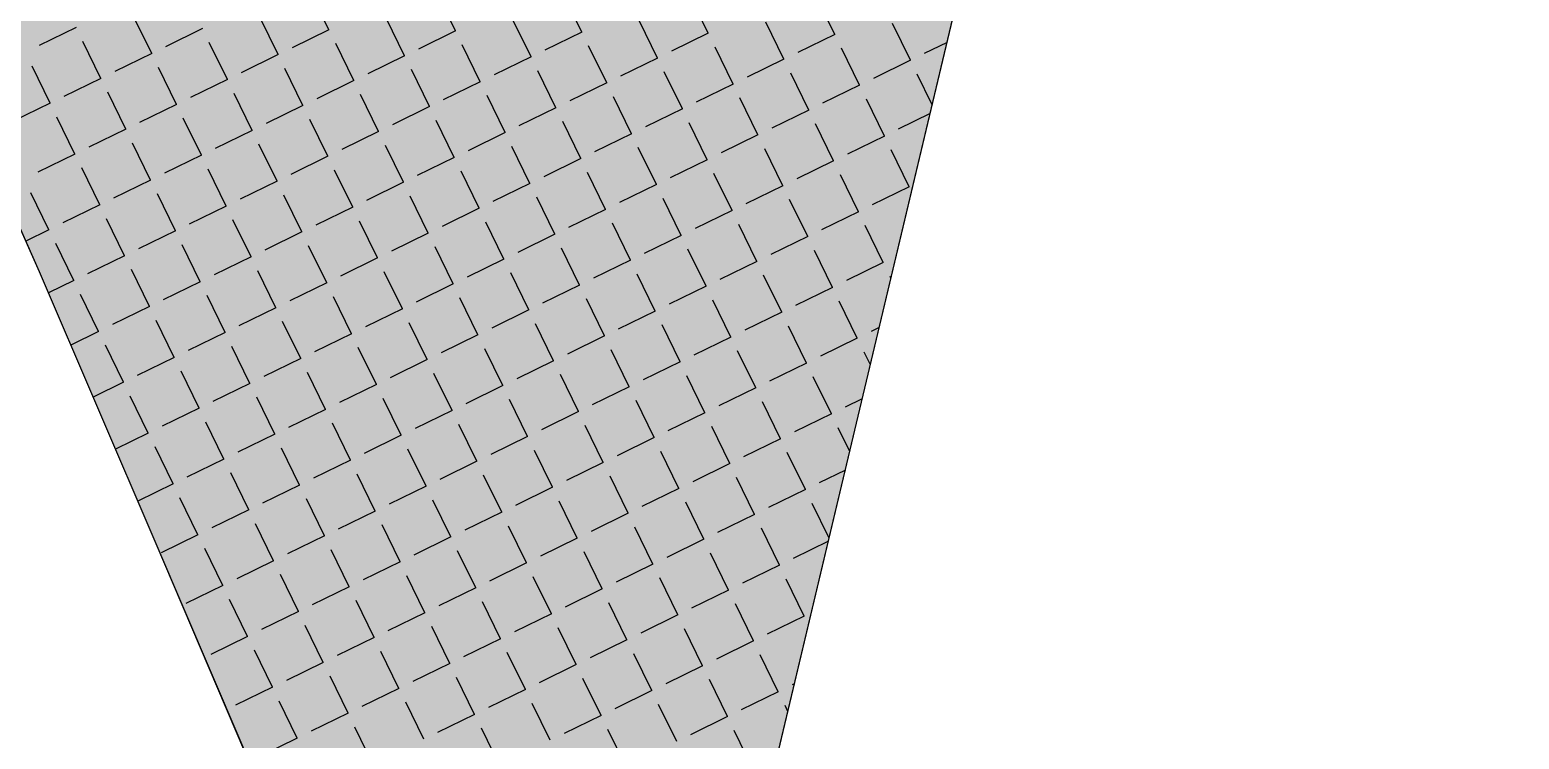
# Model space of a CAD drawing. Header units: metres. Extents: x 287051 to 328239, y 7396995 to 7466021.
# Drawn here: x 305041.6 to 305133.6, y 7437795.3 to 7437839.1 of the extents above; entities that cross this region are included whole.
import ezdxf

# ---------------------------------------------------------------- set-up
doc = ezdxf.new("R2010")
doc.units = ezdxf.units.M
doc.header["$LTSCALE"] = 10
doc.layers.add('_ÁREA REMANESCENTE', color=7, linetype='Continuous', lineweight=25, true_color=0xdb00db)

msp = doc.modelspace()

# ---------------------------------------------------------------- hatches: boundary and pattern name
at = {"layer": '_ÁREA REMANESCENTE'}
h = msp.add_hatch(dxfattribs=at)
h.set_pattern_fill('ANGLE', color=256, scale=0.5)
h.set_pattern_definition([(116.050318, (336862.1732, 7403835.4072), (-3.13769244, -1.5337674), [2.54, -0.9525]), (206.050318, (336862.1732, 7403835.4072), (1.5337674, -3.13769244), [2.54, -0.9525])])
h.paths.add_polyline_path([(305114.613, 7437907.023), (305115.36, 7437910.16), (305116.105, 7437913.294), (305116.848, 7437916.425), (305117.588, 7437919.552), (305118.322, 7437922.665), (305119.054, 7437925.783), (305119.78, 7437928.899), (305120.502, 7437932.011), (305121.217, 7437935.12), (305121.926, 7437938.226), (305122.627, 7437941.33), (305123.32, 7437944.432), (305124.004, 7437947.531), (305124.679, 7437950.628), (305125.345, 7437953.723), (305126, 7437956.815), (305126.643, 7437959.906), (305127.275, 7437962.995), (305127.895, 7437966.083), (305128.501, 7437969.169), (305129.094, 7437972.253), (305129.673, 7437975.336), (305130.237, 7437978.417), (305130.786, 7437981.497), (305133.591, 7438036.402), (305131.096, 7438024.766), (305127.381, 7438009.729), (305112.743, 7437985.264), (305096.042, 7437957.622), (305078.26, 7437927.969), (305062.895, 7437902.924), (305050.529, 7437882.03), (305040.446, 7437865.302), (305035.591, 7437858.882), (305033.562, 7437853.41), (305033.229, 7437847.394), (305033.963, 7437843.002), (305036.001, 7437838.071), (305042.192, 7437824.161), (305049.399, 7437807.359), (305056.281, 7437791.249), (305062.78, 7437775.697), (305068.798, 7437758.484), (305072.553, 7437743.345), (305073.95, 7437736.155)])

# ---------------------------------------------------------------- linework, layer by layer
for p, q in [((305073.95, 7437736.155), (305114.613, 7437907.023)), ((305036.001, 7437838.071), (305042.192, 7437824.161)), ((305042.192, 7437824.161), (305049.399, 7437807.359)), ((305049.399, 7437807.359), (305056.281, 7437791.249))]:
    msp.add_line(p, q, dxfattribs=at)
at = {"layer": '_ÁREA REMANESCENTE', "linetype": 'Continuous'}
for p, q in [((305060.085, 7437839.073), (305058.97, 7437841.355)), ((305067.894, 7437839.003), (305066.779, 7437841.285)), ((305075.703, 7437838.933), (305074.588, 7437841.215)), ((305083.512, 7437838.863), (305082.397, 7437841.145)), ((305091.322, 7437838.793), (305090.206, 7437841.075)), ((305049.138, 7437837.61), (305048.023, 7437839.892)), ((305056.947, 7437837.54), (305055.832, 7437839.822)), ((305044.467, 7437839.214), (305042.185, 7437838.098)), ((305052.276, 7437839.144), (305049.994, 7437838.028)), ((305060.085, 7437839.073), (305057.803, 7437837.958)), ((305064.756, 7437837.469), (305063.641, 7437839.751)), ((305067.894, 7437839.003), (305065.612, 7437837.888)), ((305072.566, 7437837.399), (305071.45, 7437839.681)), ((305075.703, 7437838.933), (305073.421, 7437837.818)), ((305080.375, 7437837.329), (305079.259, 7437839.611)), ((305088.184, 7437837.259), (305087.068, 7437839.541)), ((305095.993, 7437837.189), (305094.878, 7437839.471)), ((305046.001, 7437836.076), (305044.885, 7437838.358)), ((305053.81, 7437836.006), (305052.694, 7437838.288)), ((305061.619, 7437835.936), (305060.503, 7437838.218)), ((305069.428, 7437835.866), (305068.312, 7437838.147)), ((305077.237, 7437835.795), (305076.122, 7437838.077)), ((305083.512, 7437838.863), (305081.231, 7437837.747)), ((305085.046, 7437835.725), (305083.931, 7437838.007)), ((305091.322, 7437838.793), (305089.04, 7437837.677)), ((305098.258, 7437838.296), (305096.849, 7437837.607)), ((305049.138, 7437837.61), (305046.856, 7437836.494)), ((305056.947, 7437837.54), (305054.665, 7437836.424)), ((305064.756, 7437837.469), (305062.475, 7437836.354)), ((305072.566, 7437837.399), (305070.284, 7437836.284)), ((305080.375, 7437837.329), (305078.093, 7437836.214)), ((305088.184, 7437837.259), (305085.902, 7437836.144)), ((305092.855, 7437835.655), (305091.74, 7437837.937)), ((305095.993, 7437837.189), (305093.711, 7437836.073)), ((305042.863, 7437834.542), (305041.747, 7437836.824)), ((305050.672, 7437834.472), (305049.556, 7437836.754)), ((305058.481, 7437834.402), (305057.366, 7437836.684)), ((305066.29, 7437834.332), (305065.175, 7437836.614)), ((305074.099, 7437834.262), (305072.984, 7437836.544)), ((305081.909, 7437834.191), (305080.793, 7437836.473)), ((305089.718, 7437834.121), (305088.602, 7437836.403)), ((305097.339, 7437834.435), (305096.411, 7437836.333)), ((305046.001, 7437836.076), (305043.719, 7437834.961)), ((305047.534, 7437832.938), (305046.419, 7437835.22)), ((305053.81, 7437836.006), (305051.528, 7437834.89)), ((305061.619, 7437835.936), (305059.337, 7437834.82)), ((305069.428, 7437835.866), (305067.146, 7437834.75)), ((305077.237, 7437835.795), (305074.955, 7437834.68)), ((305085.046, 7437835.725), (305082.764, 7437834.61)), ((305092.855, 7437835.655), (305090.573, 7437834.54)), ((305042.863, 7437834.542), (305040.581, 7437833.427)), ((305050.672, 7437834.472), (305048.39, 7437833.357)), ((305055.343, 7437832.868), (305054.228, 7437835.15)), ((305058.481, 7437834.402), (305056.199, 7437833.286)), ((305063.153, 7437832.798), (305062.037, 7437835.08)), ((305066.29, 7437834.332), (305064.008, 7437833.216)), ((305070.962, 7437832.728), (305069.846, 7437835.01)), ((305078.771, 7437832.658), (305077.655, 7437834.94)), ((305086.58, 7437832.588), (305085.465, 7437834.869)), ((305094.389, 7437832.517), (305093.274, 7437834.799)), ((305044.397, 7437831.405), (305043.281, 7437833.687)), ((305052.206, 7437831.334), (305051.09, 7437833.616)), ((305060.015, 7437831.264), (305058.899, 7437833.546)), ((305067.824, 7437831.194), (305066.709, 7437833.476)), ((305074.099, 7437834.262), (305071.817, 7437833.146)), ((305075.633, 7437831.124), (305074.518, 7437833.406)), ((305081.909, 7437834.191), (305079.627, 7437833.076)), ((305089.718, 7437834.121), (305087.436, 7437833.006)), ((305097.211, 7437833.897), (305095.245, 7437832.936)), ((305047.534, 7437832.938), (305045.252, 7437831.823)), ((305055.343, 7437832.868), (305053.061, 7437831.753)), ((305063.153, 7437832.798), (305060.871, 7437831.683)), ((305070.962, 7437832.728), (305068.68, 7437831.612)), ((305078.771, 7437832.658), (305076.489, 7437831.542)), ((305083.442, 7437831.054), (305082.327, 7437833.336)), ((305086.58, 7437832.588), (305084.298, 7437831.472)), ((305091.251, 7437830.984), (305090.136, 7437833.266)), ((305094.389, 7437832.517), (305092.107, 7437831.402)), ((305049.068, 7437829.801), (305047.953, 7437832.083)), ((305056.877, 7437829.73), (305055.762, 7437832.012)), ((305064.686, 7437829.66), (305063.571, 7437831.942)), ((305072.495, 7437829.59), (305071.38, 7437831.872)), ((305080.305, 7437829.52), (305079.189, 7437831.802)), ((305088.114, 7437829.45), (305086.998, 7437831.732)), ((305095.923, 7437829.38), (305094.807, 7437831.662)), ((305044.397, 7437831.405), (305042.115, 7437830.289)), ((305052.206, 7437831.334), (305049.924, 7437830.219)), ((305060.015, 7437831.264), (305057.733, 7437830.149)), ((305067.824, 7437831.194), (305065.542, 7437830.079)), ((305075.633, 7437831.124), (305073.351, 7437830.008)), ((305083.442, 7437831.054), (305081.16, 7437829.938)), ((305091.251, 7437830.984), (305088.97, 7437829.868)), ((305045.93, 7437828.267), (305044.815, 7437830.549)), ((305049.068, 7437829.801), (305046.786, 7437828.685)), ((305053.739, 7437828.197), (305052.624, 7437830.479)), ((305056.877, 7437829.73), (305054.595, 7437828.615)), ((305061.549, 7437828.127), (305060.433, 7437830.408)), ((305069.358, 7437828.056), (305068.242, 7437830.338)), ((305077.167, 7437827.986), (305076.051, 7437830.268)), ((305084.976, 7437827.916), (305083.861, 7437830.198)), ((305092.785, 7437827.846), (305091.67, 7437830.128)), ((305042.793, 7437826.733), (305041.677, 7437829.015)), ((305050.602, 7437826.663), (305049.486, 7437828.945)), ((305058.411, 7437826.593), (305057.295, 7437828.875)), ((305064.686, 7437829.66), (305062.404, 7437828.545)), ((305066.22, 7437826.523), (305065.105, 7437828.805)), ((305072.495, 7437829.59), (305070.214, 7437828.475)), ((305080.305, 7437829.52), (305078.023, 7437828.405)), ((305088.114, 7437829.45), (305085.832, 7437828.334)), ((305095.923, 7437829.38), (305093.641, 7437828.264)), ((305045.93, 7437828.267), (305043.648, 7437827.151)), ((305053.739, 7437828.197), (305051.458, 7437827.081)), ((305061.549, 7437828.127), (305059.267, 7437827.011)), ((305069.358, 7437828.056), (305067.076, 7437826.941)), ((305074.029, 7437826.452), (305072.914, 7437828.734)), ((305077.167, 7437827.986), (305074.885, 7437826.871)), ((305081.838, 7437826.382), (305080.723, 7437828.664)), ((305084.976, 7437827.916), (305082.694, 7437826.801)), ((305089.648, 7437826.312), (305088.532, 7437828.594)), ((305092.785, 7437827.846), (305090.503, 7437826.73)), ((305047.464, 7437825.129), (305046.349, 7437827.411)), ((305055.273, 7437825.059), (305054.158, 7437827.341)), ((305063.082, 7437824.989), (305061.967, 7437827.271)), ((305070.892, 7437824.919), (305069.776, 7437827.201)), ((305078.701, 7437824.849), (305077.585, 7437827.13)), ((305086.51, 7437824.778), (305085.394, 7437827.06)), ((305094.319, 7437824.708), (305093.204, 7437826.99)), ((305042.793, 7437826.733), (305041.359, 7437826.032)), ((305050.602, 7437826.663), (305048.32, 7437825.547)), ((305058.411, 7437826.593), (305056.129, 7437825.477)), ((305066.22, 7437826.523), (305063.938, 7437825.407)), ((305074.029, 7437826.452), (305071.747, 7437825.337)), ((305081.838, 7437826.382), (305079.556, 7437825.267)), ((305089.648, 7437826.312), (305087.366, 7437825.197)), ((305044.326, 7437823.595), (305043.211, 7437825.877)), ((305047.464, 7437825.129), (305045.182, 7437824.014)), ((305052.136, 7437823.525), (305051.02, 7437825.807)), ((305059.945, 7437823.455), (305058.829, 7437825.737)), ((305067.754, 7437823.385), (305066.638, 7437825.667)), ((305075.563, 7437823.315), (305074.448, 7437825.597)), ((305083.372, 7437823.245), (305082.257, 7437825.527)), ((305091.181, 7437823.174), (305090.066, 7437825.456)), ((305048.998, 7437821.991), (305047.882, 7437824.273)), ((305055.273, 7437825.059), (305052.991, 7437823.944)), ((305056.807, 7437821.921), (305055.692, 7437824.203)), ((305063.082, 7437824.989), (305060.8, 7437823.873)), ((305070.892, 7437824.919), (305068.61, 7437823.803)), ((305078.701, 7437824.849), (305076.419, 7437823.733)), ((305086.51, 7437824.778), (305084.228, 7437823.663)), ((305094.319, 7437824.708), (305092.037, 7437823.593)), ((305044.326, 7437823.595), (305042.763, 7437822.831)), ((305052.136, 7437823.525), (305049.854, 7437822.41)), ((305059.945, 7437823.455), (305057.663, 7437822.34)), ((305064.616, 7437821.851), (305063.501, 7437824.133)), ((305067.754, 7437823.385), (305065.472, 7437822.269)), ((305072.425, 7437821.781), (305071.31, 7437824.063)), ((305075.563, 7437823.315), (305073.281, 7437822.199)), ((305080.234, 7437821.711), (305079.119, 7437823.993)), ((305083.372, 7437823.245), (305081.09, 7437822.129)), ((305088.044, 7437821.641), (305086.928, 7437823.923)), ((305094.793, 7437823.738), (305094.737, 7437823.852)), ((305045.86, 7437820.458), (305044.745, 7437822.74)), ((305053.669, 7437820.388), (305052.554, 7437822.67)), ((305061.478, 7437820.317), (305060.363, 7437822.599)), ((305069.288, 7437820.247), (305068.172, 7437822.529)), ((305077.097, 7437820.177), (305075.981, 7437822.459)), ((305084.906, 7437820.107), (305083.79, 7437822.389)), ((305091.181, 7437823.174), (305088.899, 7437822.059)), ((305048.998, 7437821.991), (305046.716, 7437820.876)), ((305056.807, 7437821.921), (305054.525, 7437820.806)), ((305064.616, 7437821.851), (305062.334, 7437820.736)), ((305072.425, 7437821.781), (305070.143, 7437820.666)), ((305080.234, 7437821.711), (305077.953, 7437820.595)), ((305088.044, 7437821.641), (305085.762, 7437820.525)), ((305092.715, 7437820.037), (305091.6, 7437822.319)), ((305050.532, 7437818.854), (305049.416, 7437821.136)), ((305058.341, 7437818.784), (305057.225, 7437821.066)), ((305066.15, 7437818.713), (305065.034, 7437820.995)), ((305073.959, 7437818.643), (305072.844, 7437820.925)), ((305081.768, 7437818.573), (305080.653, 7437820.855)), ((305089.577, 7437818.503), (305088.462, 7437820.785)), ((305094.07, 7437820.699), (305093.571, 7437820.455)), ((305045.86, 7437820.458), (305044.141, 7437819.617)), ((305047.394, 7437817.32), (305046.278, 7437819.602)), ((305053.669, 7437820.388), (305051.387, 7437819.272)), ((305061.478, 7437820.317), (305059.197, 7437819.202)), ((305069.288, 7437820.247), (305067.006, 7437819.132)), ((305077.097, 7437820.177), (305074.815, 7437819.062)), ((305084.906, 7437820.107), (305082.624, 7437818.991)), ((305092.715, 7437820.037), (305090.433, 7437818.921)), ((305050.532, 7437818.854), (305048.25, 7437817.738)), ((305055.203, 7437817.25), (305054.088, 7437819.532)), ((305058.341, 7437818.784), (305056.059, 7437817.668)), ((305063.012, 7437817.18), (305061.897, 7437819.462)), ((305066.15, 7437818.713), (305063.868, 7437817.598)), ((305070.821, 7437817.11), (305069.706, 7437819.391)), ((305073.959, 7437818.643), (305071.677, 7437817.528)), ((305078.631, 7437817.039), (305077.515, 7437819.321)), ((305086.44, 7437816.969), (305085.324, 7437819.251)), ((305093.52, 7437818.389), (305093.133, 7437819.181)), ((305052.065, 7437815.716), (305050.95, 7437817.998)), ((305059.875, 7437815.646), (305058.759, 7437817.928)), ((305067.684, 7437815.576), (305066.568, 7437817.858)), ((305075.493, 7437815.506), (305074.377, 7437817.788)), ((305081.768, 7437818.573), (305079.486, 7437817.458)), ((305089.577, 7437818.503), (305087.295, 7437817.388)), ((305047.394, 7437817.32), (305045.519, 7437816.404)), ((305055.203, 7437817.25), (305052.921, 7437816.134)), ((305063.012, 7437817.18), (305060.73, 7437816.064)), ((305070.821, 7437817.11), (305068.539, 7437815.994)), ((305078.631, 7437817.039), (305076.349, 7437815.924)), ((305083.302, 7437815.435), (305082.187, 7437817.717)), ((305086.44, 7437816.969), (305084.158, 7437815.854)), ((305091.111, 7437815.365), (305089.996, 7437817.647)), ((305048.928, 7437814.182), (305047.812, 7437816.464)), ((305056.737, 7437814.112), (305055.621, 7437816.394)), ((305064.546, 7437814.042), (305063.431, 7437816.324)), ((305072.355, 7437813.972), (305071.24, 7437816.254)), ((305080.164, 7437813.902), (305079.049, 7437816.184)), ((305087.973, 7437813.832), (305086.858, 7437816.113)), ((305093.023, 7437816.3), (305091.967, 7437815.784)), ((305052.065, 7437815.716), (305049.783, 7437814.601)), ((305059.875, 7437815.646), (305057.593, 7437814.53)), ((305067.684, 7437815.576), (305065.402, 7437814.46)), ((305075.493, 7437815.506), (305073.211, 7437814.39)), ((305083.302, 7437815.435), (305081.02, 7437814.32)), ((305091.111, 7437815.365), (305088.829, 7437814.25)), ((305048.928, 7437814.182), (305046.898, 7437813.19)), ((305053.599, 7437812.578), (305052.484, 7437814.86)), ((305056.737, 7437814.112), (305054.455, 7437812.997)), ((305061.408, 7437812.508), (305060.293, 7437814.79)), ((305069.217, 7437812.438), (305068.102, 7437814.72)), ((305077.027, 7437812.368), (305075.911, 7437814.65)), ((305084.836, 7437812.298), (305083.72, 7437814.58)), ((305092.247, 7437813.041), (305091.529, 7437814.51)), ((305050.461, 7437811.045), (305049.346, 7437813.327)), ((305058.271, 7437810.974), (305057.155, 7437813.256)), ((305064.546, 7437814.042), (305062.264, 7437812.927)), ((305066.08, 7437810.904), (305064.964, 7437813.186)), ((305072.355, 7437813.972), (305070.073, 7437812.856)), ((305080.164, 7437813.902), (305077.882, 7437812.786)), ((305087.973, 7437813.832), (305085.692, 7437812.716)), ((305053.599, 7437812.578), (305051.317, 7437811.463)), ((305061.408, 7437812.508), (305059.126, 7437811.393)), ((305069.217, 7437812.438), (305066.936, 7437811.323)), ((305073.889, 7437810.834), (305072.773, 7437813.116)), ((305077.027, 7437812.368), (305074.745, 7437811.252)), ((305081.698, 7437810.764), (305080.583, 7437813.046)), ((305084.836, 7437812.298), (305082.554, 7437811.182)), ((305089.507, 7437810.694), (305088.392, 7437812.976)), ((305055.133, 7437809.441), (305054.017, 7437811.723)), ((305062.942, 7437809.371), (305061.827, 7437811.652)), ((305070.751, 7437809.3), (305069.636, 7437811.582)), ((305078.56, 7437809.23), (305077.445, 7437811.512)), ((305086.37, 7437809.16), (305085.254, 7437811.442)), ((305091.976, 7437811.901), (305090.363, 7437811.112)), ((305050.461, 7437811.045), (305048.276, 7437809.976)), ((305058.271, 7437810.974), (305055.989, 7437809.859)), ((305066.08, 7437810.904), (305063.798, 7437809.789)), ((305073.889, 7437810.834), (305071.607, 7437809.719)), ((305081.698, 7437810.764), (305079.416, 7437809.649)), ((305089.507, 7437810.694), (305087.225, 7437809.578)), ((305051.995, 7437807.907), (305050.88, 7437810.189)), ((305059.804, 7437807.837), (305058.689, 7437810.119)), ((305067.614, 7437807.767), (305066.498, 7437810.049)), ((305075.423, 7437807.696), (305074.307, 7437809.978)), ((305083.232, 7437807.626), (305082.116, 7437809.908)), ((305090.975, 7437807.692), (305089.926, 7437809.838)), ((305055.133, 7437809.441), (305052.851, 7437808.325)), ((305056.667, 7437806.303), (305055.551, 7437808.585)), ((305062.942, 7437809.371), (305060.66, 7437808.255)), ((305070.751, 7437809.3), (305068.469, 7437808.185)), ((305078.56, 7437809.23), (305076.278, 7437808.115)), ((305086.37, 7437809.16), (305084.088, 7437808.045)), ((305051.995, 7437807.907), (305049.713, 7437806.791)), ((305059.804, 7437807.837), (305057.522, 7437806.721)), ((305064.476, 7437806.233), (305063.36, 7437808.515)), ((305067.614, 7437807.767), (305065.332, 7437806.651)), ((305072.285, 7437806.163), (305071.17, 7437808.445)), ((305075.423, 7437807.696), (305073.141, 7437806.581)), ((305080.094, 7437806.093), (305078.979, 7437808.374)), ((305083.232, 7437807.626), (305080.95, 7437806.511)), ((305087.903, 7437806.022), (305086.788, 7437808.304)), ((305053.529, 7437804.769), (305052.414, 7437807.051)), ((305061.338, 7437804.699), (305060.223, 7437806.981)), ((305069.147, 7437804.629), (305068.032, 7437806.911)), ((305076.956, 7437804.559), (305075.841, 7437806.841)), ((305084.766, 7437804.489), (305083.65, 7437806.771)), ((305090.929, 7437807.501), (305088.759, 7437806.441)), ((305056.667, 7437806.303), (305054.385, 7437805.188)), ((305064.476, 7437806.233), (305062.194, 7437805.117)), ((305072.285, 7437806.163), (305070.003, 7437805.047)), ((305080.094, 7437806.093), (305077.812, 7437804.977)), ((305087.903, 7437806.022), (305085.621, 7437804.907)), ((305058.2, 7437803.165), (305057.085, 7437805.447)), ((305066.01, 7437803.095), (305064.894, 7437805.377)), ((305073.819, 7437803.025), (305072.703, 7437805.307)), ((305081.628, 7437802.955), (305080.512, 7437805.237)), ((305089.437, 7437802.885), (305088.322, 7437805.167)), ((305053.529, 7437804.769), (305051.247, 7437803.654)), ((305061.338, 7437804.699), (305059.056, 7437803.584)), ((305069.147, 7437804.629), (305066.865, 7437803.513)), ((305076.956, 7437804.559), (305074.675, 7437803.443)), ((305084.766, 7437804.489), (305082.484, 7437803.373)), ((305055.063, 7437801.632), (305053.947, 7437803.914)), ((305058.2, 7437803.165), (305055.919, 7437802.05)), ((305062.872, 7437801.561), (305061.756, 7437803.843)), ((305066.01, 7437803.095), (305063.728, 7437801.98)), ((305070.681, 7437801.491), (305069.566, 7437803.773)), ((305073.819, 7437803.025), (305071.537, 7437801.91)), ((305078.49, 7437801.421), (305077.375, 7437803.703)), ((305086.299, 7437801.351), (305085.184, 7437803.633)), ((305059.734, 7437800.028), (305058.619, 7437802.31)), ((305067.543, 7437799.957), (305066.428, 7437802.239)), ((305075.353, 7437799.887), (305074.237, 7437802.169)), ((305081.628, 7437802.955), (305079.346, 7437801.839)), ((305083.162, 7437799.817), (305082.046, 7437802.099)), ((305089.437, 7437802.885), (305087.155, 7437801.769)), ((305055.063, 7437801.632), (305052.781, 7437800.516)), ((305062.872, 7437801.561), (305060.59, 7437800.446)), ((305070.681, 7437801.491), (305068.399, 7437800.376)), ((305078.49, 7437801.421), (305076.208, 7437800.306)), ((305086.299, 7437801.351), (305084.017, 7437800.235)), ((305056.597, 7437798.494), (305055.481, 7437800.776)), ((305064.406, 7437798.424), (305063.29, 7437800.706)), ((305072.215, 7437798.354), (305071.099, 7437800.635)), ((305080.024, 7437798.283), (305078.909, 7437800.565)), ((305087.833, 7437798.213), (305086.718, 7437800.495)), ((305059.734, 7437800.028), (305057.452, 7437798.912)), ((305067.543, 7437799.957), (305065.261, 7437798.842)), ((305075.353, 7437799.887), (305073.071, 7437798.772)), ((305083.162, 7437799.817), (305080.88, 7437798.702)), ((305056.597, 7437798.494), (305054.315, 7437797.378)), ((305061.268, 7437796.89), (305060.153, 7437799.172)), ((305064.406, 7437798.424), (305062.124, 7437797.308)), ((305069.077, 7437796.82), (305067.962, 7437799.102)), ((305076.886, 7437796.75), (305075.771, 7437799.032)), ((305084.695, 7437796.679), (305083.58, 7437798.961)), ((305088.835, 7437798.703), (305088.689, 7437798.632)), ((305058.13, 7437795.356), (305057.015, 7437797.638)), ((305065.939, 7437795.286), (305064.824, 7437797.568)), ((305072.215, 7437798.354), (305069.933, 7437797.238)), ((305073.749, 7437795.216), (305072.633, 7437797.498)), ((305080.024, 7437798.283), (305077.742, 7437797.168)), ((305087.833, 7437798.213), (305085.551, 7437797.098)), ((305061.268, 7437796.89), (305058.986, 7437795.774)), ((305069.077, 7437796.82), (305066.795, 7437795.704)), ((305076.886, 7437796.75), (305074.604, 7437795.634)), ((305081.558, 7437795.146), (305080.442, 7437797.428)), ((305084.695, 7437796.679), (305082.414, 7437795.564)), ((305088.429, 7437796.995), (305088.251, 7437797.357)), ((305062.802, 7437793.752), (305061.686, 7437796.034)), ((305070.611, 7437793.682), (305069.495, 7437795.964)), ((305078.42, 7437793.612), (305077.305, 7437795.894)), ((305086.229, 7437793.542), (305085.114, 7437795.824)), ((305058.13, 7437795.356), (305055.848, 7437794.241))]:
    msp.add_line(p, q, dxfattribs=at)
at = {"layer": '_ÁREA REMANESCENTE'}
msp.add_lwpolyline([(305078.26, 7437927.969), (305062.895, 7437902.924), (305050.529, 7437882.03), (305040.446, 7437865.302), (305035.591, 7437858.882), (305033.562, 7437853.41), (305033.229, 7437847.394), (305033.963, 7437843.002), (305036.001, 7437838.071), (305042.192, 7437824.161), (305049.399, 7437807.359), (305056.281, 7437791.249), (305062.78, 7437775.697), (305068.798, 7437758.484), (305072.553, 7437743.345), (305073.95, 7437736.155), (305114.613, 7437907.023), (305114.613, 7437907.023), (305115.36, 7437910.16), (305116.105, 7437913.294), (305116.848, 7437916.425), (305117.588, 7437919.552), (305118.322, 7437922.665), (305119.054, 7437925.783)], dxfattribs=at)

doc.saveas('drawing.dxf')
